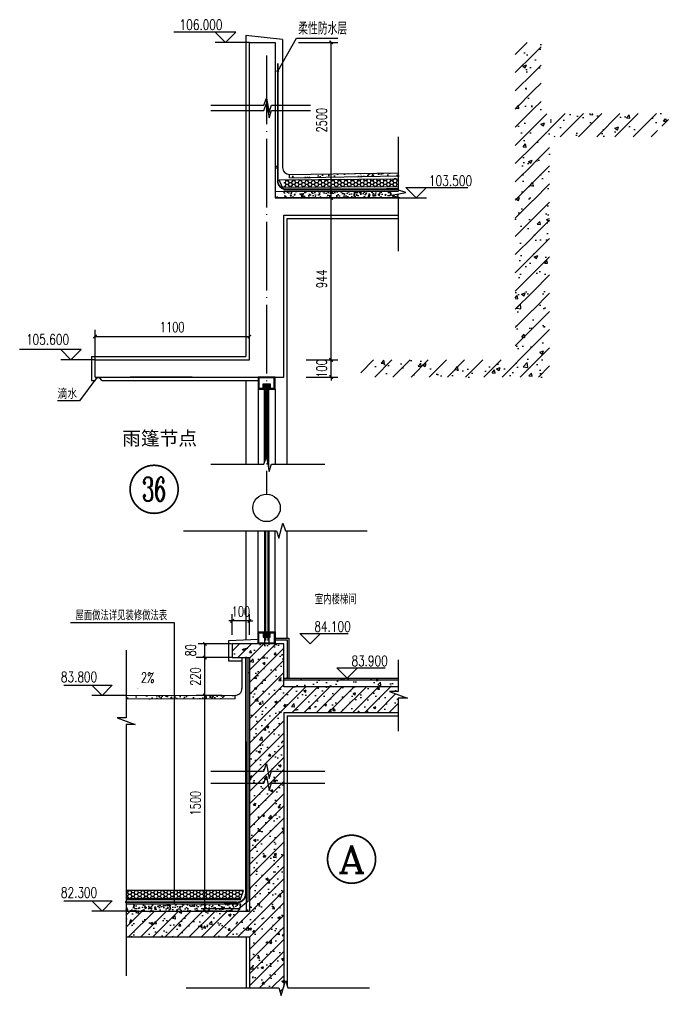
# Model space of a CAD drawing. Extents: x 1980812 to 2578970, y -669191 to 284498.
# Drawn here: x 2082098 to 2085927, y -518282 to -512595 of the extents above; entities that cross this region are included whole.
import ezdxf
from ezdxf.enums import TextEntityAlignment as Align

# ---------------------------------------------------------------- set-up
doc = ezdxf.new("R2010")
doc.units = 0
doc.header["$LTSCALE"] = 1000
doc.header["$MEASUREMENT"] = 0
for name, pattern in [('CONTINOUS', [0]), ('DASH', [0.35, 0.25, -0.1]), ('DOTE', [2.42, 2, -0.2, 0.02, -0.2])]:
    doc.linetypes.add(name, pattern=pattern)
for name, color, linetype in [('0-WALL', 7, 'Continuous'), ('0-填充(节点)', 181, 'Continuous'), ('0-节点(单玻铝板石材)', 31, 'Continuous'), ('0-节点填充', 200, 'Continuous'), ('AXIS', 3, 'Continuous'), ('BH', 191, 'Continuous'), ('DIM_ELEV', 3, 'Continuous'), ('DIM_IDEN', 3, 'Continuous'), ('DIM_LEAD', 3, 'Continuous'), ('DIM_SYMB', 3, 'Continuous'), ('dote', 1, 'DOTE'), ('PUB_DIM', 3, 'Continuous'), ('PUB_TEXT', 7, 'Continuous'), ('TEXT', 7, 'Continuous'), ('WALL', 4, 'Continuous'), ('WINDOW', 2, 'Continuous'), ('保温板', 20, 'Continuous'), ('玻璃雨蓬', 150, 'Continuous'), ('节点填充', 251, 'Continuous'), ('防水卷材', 6, 'DASH'), ('面层', 31, 'Continuous')]:
    doc.layers.add(name, color=color, linetype=linetype)
doc.styles.add('_HZTXT', font='TXT', dxfattribs={"width": 0.7, "bigfont": 'HZTXT'})
doc.styles.add('_TCH_DIM', font='SIMPLEX', dxfattribs={"bigfont": 'GBCBIG'})
doc.styles.add('_TCH_DIM_T3', font='SIMPLEX', dxfattribs={"width": 0.705882, "bigfont": 'GBCBIG'})
doc.styles.add('_TCH_LABEL', font='COMPLEX', dxfattribs={"bigfont": 'GBCBIG'})
doc.styles.add('COMP', font='COMPLEX.shx', dxfattribs={"bigfont": 'hztxt'})
doc.styles.add('DIM_FONT_T3', font='SIMPLEX', dxfattribs={"width": 0.705882, "bigfont": 'GBCBIG'})
doc.styles.add('FSJ-SHX', font='txtw.shx', dxfattribs={"width": 0.75, "bigfont": 'hztxtw.shx'})
doc.styles.add('HZTXT', font='simhei.ttf')
doc.styles.add('HZTXTW', font='txtw.shx', dxfattribs={"width": 0.6, "bigfont": 'hztxtw.shx'})
doc.dimstyles.new('_TCH_ARCH&&20', dxfattribs={"dimtxt": 59.5, "dimasz": 20, "dimexe": 40, "dimexo": 4, "dimgap": 25.25, "dimtad": 1, "dimdec": 0, "dimzin": 0, "dimdsep": 46, "dimtxsty": '_TCH_DIM_T3', "dimblk": 'ARCHTICK', "dimcen": 0.09, "dimclrt": 7, "dimazin": 2, "dimtfac": 1, "dimtdec": 0, "dimtix": 1, "dimtmove": 2, "dimatfit": 3, "dimfxl": 1, "dimtolj": 1, "dimtzin": 0, "dimarcsym": 0})
doc.dimstyles.new('_TCH_ARCH&&20$TCH&&100', dxfattribs={"dimtxt": 59.5, "dimasz": 20, "dimexe": 50, "dimexo": 60, "dimgap": 25.25, "dimtad": 1, "dimdec": 0, "dimzin": 0, "dimdsep": 46, "dimtxsty": 'DIM_FONT_T3', "dimblk": 'ARCHTICK', "dimcen": 0.09, "dimclrt": 7, "dimazin": 2, "dimtfac": 1, "dimtdec": 0, "dimtix": 1, "dimtmove": 2, "dimatfit": 3, "dimfxl": 1, "dimtolj": 1, "dimtzin": 0, "dimarcsym": 0})
pattern_1 = [(50, (-713216.475, -1213640.494), (71.7260183, -6.2752135), [7.5, -82.5]), (355, (-713216.475, -1213640.494), (-13.8751334, 75.2192134), [6, -66]), (100.4514, (-713210.5, -1213641.02), (57.8509382, 68.9439542), [6.374019, -70.1142112]), (46.1842, (-713216.475, -1213620.49), (106.7241049, -16.5519014), [11.25, -123.75]), (96.6356, (-713207.58, -1213621.87), (93.4662706, 97.411787), [9.561029, -105.1713]), (351.1842, (-713216.47, -1213620.49), (93.4661945, 97.41186), [9, -99]), (21, (-713206.475, -1213625.494), (59.6907052, -40.2618891), [7.5, -82.5]), (326, (-713206.475, -1213625.494), (24.3315332, 72.5150045), [6, -66]), (71.4514, (-713201.5, -1213628.85), (84.0222629, 32.2530497), [6.374019, -70.1142112]), (37.5, (-713216.475, -1213640.494), (1.21598553, 33.28938538), [0, -65.2, 0, -67, 0, -66.25]), (7.5, (-713216.475, -1213640.494), (26.30695374, 39.4411712), [0, -38.2, 0, -63.7, 0, -25.25]), (327.5, (-713238.775, -1213640.494), (53.38224362, -2.25548717), [0, -25, 0, -78, 0, -103.5]), (317.5, (-713248.775, -1213640.494), (58.3186169, 10.0104982), [0, -32.5, 0, -51.8, 0, -73.5])]

# ---------------------------------------------------------------- blocks, each defined once
blk = doc.blocks.new('_INDEX1')
at = {"const_width": 0.035}
blk.add_lwpolyline([(-0.5, 0, 1), (0.5, 0, 1)], format="xyb", close=True, dxfattribs=at)
at = {"style": 'COMP', "width": 2.333333}
blk.add_attdef('1', text='', height=0.5, dxfattribs=at).set_placement((-0.25, -0.25), (0.25, -0.25), align=Align.FIT)
blk = doc.blocks.new('_ArchTick')
at = {"color": 0, "linetype": 'ByBlock', "const_width": 0.4}
blk.add_lwpolyline([(-0.5, -0.5), (0.5, 0.5)], dxfattribs=at)
blk = doc.blocks.new('*D2814')
at = {"layer": 'Defpoints', "color": 0, "transparency": 16777216}
for p in [(2083764.2, -513634.8), (2083914.2, -513634.8), (2083764.2, -514578.8)]:
    blk.add_point(p, dxfattribs=at)
at = {"layer": 'PUB_DIM', "color": 0, "lineweight": -2, "transparency": 16777216}
for p, q in [((2083768.2, -513634.8), (2083954.2, -513634.8)), ((2083914.2, -514578.8), (2083914.2, -513634.8)), ((2083768.2, -514578.8), (2083954.2, -514578.8))]:
    blk.add_line(p, q, dxfattribs=at)
at = {"layer": 'PUB_DIM', "color": 0, "lineweight": -2, "transparency": 16777216, "xscale": 20, "yscale": 20, "zscale": 20}
for p, rotation in [((2083914.2, -513634.8), 90), ((2083914.2, -514578.8), 270)]:
    blk.add_blockref('_ArchTick', p, dxfattribs=dict(at, rotation=rotation))
at = {"layer": 'PUB_DIM', "color": 7, "transparency": 16777216, "insert": (2083859.2, -514106.8), "char_height": 59.5, "attachment_point": 5, "rotation": 90, "style": '_TCH_DIM_T3'}
blk.add_mtext('\\A1;944', dxfattribs=at)
blk = doc.blocks.new('*D2815')
at = {"layer": 'Defpoints', "color": 0, "transparency": 16777216}
for p in [(2083764.2, -514578.8), (2083914.2, -514578.8), (2083764.2, -514678.8)]:
    blk.add_point(p, dxfattribs=at)
at = {"layer": 'PUB_DIM', "color": 0, "lineweight": -2, "transparency": 16777216}
for p, q in [((2083768.2, -514578.8), (2083954.2, -514578.8)), ((2083914.2, -514578.8), (2083914.2, -514558.8)), ((2083914.2, -514678.8), (2083914.2, -514578.8)), ((2083768.2, -514678.8), (2083954.2, -514678.8)), ((2083914.2, -514678.8), (2083914.2, -514698.8))]:
    blk.add_line(p, q, dxfattribs=at)
at = {"layer": 'PUB_DIM', "color": 0, "lineweight": -2, "transparency": 16777216, "xscale": 20, "yscale": 20, "zscale": 20}
for p, rotation in [((2083914.2, -514578.8), 270), ((2083914.2, -514678.8), 90)]:
    blk.add_blockref('_ArchTick', p, dxfattribs=dict(at, rotation=rotation))
at = {"layer": 'PUB_DIM', "color": 7, "transparency": 16777216, "insert": (2083859.2, -514628.8), "char_height": 59.5, "attachment_point": 5, "rotation": 90, "style": '_TCH_DIM_T3'}
blk.add_mtext('\\A1;100', dxfattribs=at)
blk = doc.blocks.new('*D2816')
at = {"layer": 'Defpoints', "color": 0, "transparency": 16777216}
for p in [(2083438, -514442.6), (2082538, -514578.8), (2083438, -514578.8)]:
    blk.add_point(p, dxfattribs=at)
at = {"layer": 'PUB_DIM', "color": 0, "lineweight": -2, "transparency": 16777216}
for p, q in [((2082538, -514574.8), (2082538, -514402.6)), ((2083438, -514574.8), (2083438, -514402.6)), ((2082538, -514442.6), (2083438, -514442.6))]:
    blk.add_line(p, q, dxfattribs=at)
at = {"layer": 'PUB_DIM', "color": 0, "lineweight": -2, "transparency": 16777216, "xscale": 20, "yscale": 20, "zscale": 20, "rotation": 180}
blk.add_blockref('_ArchTick', (2082538, -514442.6), dxfattribs=at)
at = {"layer": 'PUB_DIM', "color": 0, "lineweight": -2, "transparency": 16777216, "xscale": 20, "yscale": 20, "zscale": 20}
blk.add_blockref('_ArchTick', (2083438, -514442.6), dxfattribs=at)
at = {"layer": 'PUB_DIM', "color": 7, "transparency": 16777216, "insert": (2082988, -514387.6), "char_height": 59.5, "attachment_point": 5, "style": '_TCH_DIM_T3'}
blk.add_mtext('\\A1;1100', dxfattribs=at)
blk = doc.blocks.new('*D2817')
at = {"layer": 'Defpoints', "color": 0, "transparency": 16777216}
for p in [(2083720.7, -512728.6), (2083914.2, -512728.6), (2083720.7, -513634.8)]:
    blk.add_point(p, dxfattribs=at)
at = {"layer": 'PUB_DIM', "color": 0, "lineweight": -2, "transparency": 16777216}
for p, q in [((2083724.7, -512728.6), (2083954.2, -512728.6)), ((2083914.2, -513634.8), (2083914.2, -512728.6)), ((2083724.7, -513634.8), (2083954.2, -513634.8))]:
    blk.add_line(p, q, dxfattribs=at)
at = {"layer": 'PUB_DIM', "color": 0, "lineweight": -2, "transparency": 16777216, "xscale": 20, "yscale": 20, "zscale": 20}
for p, rotation in [((2083914.2, -512728.6), 90), ((2083914.2, -513634.8), 270)]:
    blk.add_blockref('_ArchTick', p, dxfattribs=dict(at, rotation=rotation))
at = {"layer": 'PUB_DIM', "color": 7, "transparency": 16777216, "insert": (2083859.2, -513181.7), "char_height": 59.5, "attachment_point": 5, "rotation": 90, "style": '_TCH_DIM_T3'}
blk.add_mtext('\\A1;2500', dxfattribs=at)
blk = doc.blocks.new('*D2810')
at = {"layer": 'Defpoints', "color": 0, "transparency": 16777216}
for p in [(2083178.4, -516233.5), (2083338.1, -516233.5), (2083338.1, -516313.5)]:
    blk.add_point(p, dxfattribs=at)
at = {"layer": 'PUB_DIM', "color": 0, "lineweight": -2, "transparency": 16777216}
for p, q in [((2083334.1, -516233.5), (2083138.4, -516233.5)), ((2083178.4, -516313.5), (2083178.4, -516233.5)), ((2083334.1, -516313.5), (2083138.4, -516313.5))]:
    blk.add_line(p, q, dxfattribs=at)
at = {"layer": 'PUB_DIM', "color": 0, "lineweight": -2, "transparency": 16777216, "xscale": 20, "yscale": 20, "zscale": 20}
for p, rotation in [((2083178.4, -516233.5), 89.99475519582037), ((2083178.4, -516313.5), 269.9947551958204)]:
    blk.add_blockref('_ArchTick', p, dxfattribs=dict(at, rotation=rotation))
at = {"layer": 'PUB_DIM', "color": 7, "transparency": 16777216, "insert": (2083095.6, -516270.7), "char_height": 59.5, "attachment_point": 5, "rotation": 89.9948, "style": '_TCH_DIM_T3'}
blk.add_mtext('\\A1;80', dxfattribs=at)
blk = doc.blocks.new('*D2811')
at = {"layer": 'Defpoints', "color": 0, "transparency": 16777216}
for p in [(2083338.1, -516099.4), (2083338.1, -516185.3), (2083438.1, -516185.4)]:
    blk.add_point(p, dxfattribs=at)
at = {"layer": 'PUB_DIM', "color": 0, "lineweight": -2, "transparency": 16777216}
for p, q in [((2083338.1, -516181.3), (2083338.1, -516059.4)), ((2083438.1, -516181.4), (2083438.1, -516059.4)), ((2083338.1, -516099.4), (2083318.1, -516099.4)), ((2083438.1, -516099.4), (2083338.1, -516099.4)), ((2083438.1, -516099.4), (2083458.1, -516099.4))]:
    blk.add_line(p, q, dxfattribs=at)
at = {"layer": 'PUB_DIM', "color": 0, "lineweight": -2, "transparency": 16777216, "xscale": 20, "yscale": 20, "zscale": 20}
for p, rotation in [((2083338.1, -516099.4), 359.9925074209257), ((2083438.1, -516099.4), 179.9925074209257)]:
    blk.add_blockref('_ArchTick', p, dxfattribs=dict(at, rotation=rotation))
at = {"layer": 'PUB_DIM', "color": 7, "transparency": 16777216, "insert": (2083388.1, -516044.4), "char_height": 59.5, "attachment_point": 5, "rotation": 359.9925, "style": '_TCH_DIM_T3'}
blk.add_mtext('\\A1;100', dxfattribs=at)
blk = doc.blocks.new('*D2812')
at = {"layer": 'Defpoints', "color": 0, "transparency": 16777216}
for p in [(2083178.5, -516533.5), (2083338.1, -516533.5), (2083338.1, -517790)]:
    blk.add_point(p, dxfattribs=at)
at = {"layer": 'PUB_DIM', "color": 0, "lineweight": -2, "transparency": 16777216}
for p, q in [((2083278.1, -516533.5), (2083128.5, -516533.5)), ((2083178.4, -517790), (2083178.5, -516533.5)), ((2083278.1, -517790), (2083128.4, -517790))]:
    blk.add_line(p, q, dxfattribs=at)
at = {"layer": 'PUB_DIM', "color": 0, "lineweight": -2, "transparency": 16777216, "xscale": 20, "yscale": 20, "zscale": 20}
for p, rotation in [((2083178.5, -516533.5), 89.99850807985423), ((2083178.4, -517790), 269.9985080798542)]:
    blk.add_blockref('_ArchTick', p, dxfattribs=dict(at, rotation=rotation))
at = {"layer": 'PUB_DIM', "color": 7, "transparency": 16777216, "insert": (2083123.4, -517161.7), "char_height": 59.5, "attachment_point": 5, "rotation": 89.9985, "style": 'DIM_FONT_T3'}
blk.add_mtext('\\A1;1500', dxfattribs=at)
blk = doc.blocks.new('*D2813')
at = {"layer": 'Defpoints', "color": 0, "transparency": 16777216}
for p in [(2083178.5, -516313.5), (2083338.1, -516313.5), (2083338.1, -516533.5)]:
    blk.add_point(p, dxfattribs=at)
at = {"layer": 'PUB_DIM', "color": 0, "lineweight": -2, "transparency": 16777216}
for p, q in [((2083278.1, -516313.5), (2083128.5, -516313.5)), ((2083178.5, -516533.5), (2083178.5, -516313.5)), ((2083278.1, -516533.5), (2083128.5, -516533.5))]:
    blk.add_line(p, q, dxfattribs=at)
at = {"layer": 'PUB_DIM', "color": 0, "lineweight": -2, "transparency": 16777216, "xscale": 20, "yscale": 20, "zscale": 20}
for p, rotation in [((2083178.5, -516313.5), 89.99850807982345), ((2083178.5, -516533.5), 269.9985080798235)]:
    blk.add_blockref('_ArchTick', p, dxfattribs=dict(at, rotation=rotation))
at = {"layer": 'PUB_DIM', "color": 7, "transparency": 16777216, "insert": (2083123.5, -516423.5), "char_height": 59.5, "attachment_point": 5, "rotation": 89.9985, "style": 'DIM_FONT_T3'}
blk.add_mtext('\\A1;220', dxfattribs=at)

msp = doc.modelspace()

# ---------------------------------------------------------------- hatches: boundary and pattern name
at = {"layer": '0-填充(节点)'}
h = msp.add_hatch(dxfattribs=at)
h.set_pattern_fill('钢筋混凝土', color=256, scale=20)
h.set_pattern_definition([(45, (-653923.69, -526933.165), (-35.35533905, 35.3553391), []), (50, (-653923.69, -526933.16), (143.4520365, -12.550427), [15, -165]), (355, (-653923.69, -526933.16), (-27.750267, 150.438427), [12, -132]), (100.4514, (-653911.73, -526934.21), (115.7018764, 137.8879084), [12.748038, -140.2284224]), (46.1842, (-653923.69, -526893.16), (213.44821, -33.103803), [22.5, -247.5]), (96.6356, (-653905.9, -526895.92), (186.932541, 194.823574), [19.122058, -210.3426]), (351.1842, (-653923.69, -526893.16), (186.932389, 194.82372), [18, -198]), (21, (-653903.69, -526903.16), (119.3814104, -80.523778), [15, -165]), (326, (-653903.69, -526903.16), (48.6630664, 145.030009), [12, -132]), (71.4514, (-653893.74, -526909.87), (168.044526, 64.506099), [12.748038, -140.2284224]), (37.5, (-653923.69, -526933.165), (2.4319711, 66.5787708), [0, -130.4, 0, -134, 0, -132.5]), (7.5, (-653923.69, -526933.165), (52.6139075, 78.8823424), [0, -76.4, 0, -127.4, 0, -50.5]), (327.5, (-653968.29, -526933.165), (106.7644872, -4.5109744), [0, -50, 0, -156, 0, -207]), (317.5, (-653988.29, -526933.16), (116.637234, 20.0209964), [0, -65, 0, -103.6, 0, -147])])
h.paths.add_polyline_path([(2084305.3, -516550.6), (2084359.2, -516550.6), (2084254.1, -516511.4), (2084305.3, -516511.4), (2084305.3, -516483.5), (2083638, -516483.5), (2083638, -516233.5), (2083338.1, -516233.5), (2083338.1, -516313.5), (2083438.1, -516313.5), (2083438.1, -517790), (2082718.8, -517790), (2082718.8, -517940), (2083438.1, -517940), (2083438.1, -518238.1), (2083609.4, -518238.1), (2083623.4, -518282.1), (2083637.9, -518228.8), (2083637.9, -516633.5), (2084305.3, -516633.5)])
at = {"layer": '0-节点填充'}
h = msp.add_hatch(dxfattribs=at)
h.set_pattern_fill('混凝土', color=256, scale=20, style=0)
h.set_pattern_definition([(50, (2049869.74, -589077.94), (143.45204, -12.55043), [15, -165]), (355, (2049869.74, -589077.94), (-27.75027, 150.43843), [12, -132]), (100.4514, (2049881.7, -589078.99), (115.70188, 137.8879), [12.74804, -140.22842]), (46.1842, (2049869.74, -589037.94), (213.4482, -33.1038), [22.5, -247.5]), (96.6356, (2049887.53, -589040.7), (186.93254, 194.8236), [19.12206, -210.3426]), (351.1842, (2049869.74, -589037.94), (186.9324, 194.8237), [18, -198]), (21, (2049889.74, -589047.94), (119.38141, -80.52378), [15, -165]), (326, (2049889.74, -589047.94), (48.66307, 145.03), [12, -132]), (71.4514, (2049899.69, -589054.65), (168.04453, 64.5061), [12.74804, -140.22842]), (37.5, (2049869.74, -589077.94), (2.43197, 66.57877), [0, -130.4, 0, -134, 0, -132.5]), (7.5, (2049869.74, -589077.94), (52.61391, 78.88234), [0, -76.4, 0, -127.4, 0, -50.5]), (327.5, (2049825.14, -589077.94), (106.764487, -4.510974), [0, -50, 0, -156, 0, -207]), (317.5, (2049805.14, -589077.94), (116.63723, 20.021), [0, -65, 0, -103.6, 0, -147])])
h.paths.add_polyline_path([(2083638, -516436), (2084305.3, -516436), (2084305.3, -516483.5), (2083638, -516483.5)])
at = {"layer": 'BH'}
h = msp.add_hatch(dxfattribs=at)
h.set_pattern_fill('钢筋混凝土', color=256, scale=30, style=0)
h.set_pattern_definition([(45, (1962914.47, -513532.14), (-53.03301, 53.03301), []), (50, (1962914.47, -513532.14), (215.17805, -18.82564), [22.5, -247.5]), (355, (1962914.47, -513532.14), (-41.6254, 225.65764), [18, -198]), (100.4514, (1962932.4, -513533.7), (173.5528, 206.83186), [19.12206, -210.34263]), (46.1842, (1962914.47, -513472.14), (320.1723, -49.6557), [33.75, -371.25]), (96.6356, (1962941.15, -513476.28), (280.3988, 292.2354), [28.6831, -315.5139]), (351.1842, (1962914.47, -513472.14), (280.3986, 292.2356), [27, -297]), (21, (1962944.47, -513487.14), (179.07212, -120.78567), [22.5, -247.5]), (326, (1962944.47, -513487.14), (72.9946, 217.545), [18, -198]), (71.4514, (1962959.4, -513497.2), (252.0668, 96.75915), [19.12206, -210.34263]), (37.5, (1962914.47, -513532.14), (3.647957, 99.868156), [0, -195.6, 0, -201, 0, -198.75]), (7.5, (1962914.47, -513532.14), (78.92086, 118.32351), [0, -114.6, 0, -191.1, 0, -75.75]), (327.5, (1962847.57, -513532.14), (160.14673, -6.76646), [0, -75, 0, -234, 0, -310.5]), (317.5, (1962817.57, -513532.14), (174.95585, 30.0315), [0, -97.5, 0, -155.4, 0, -220.5])])
h.paths.add_polyline_path([(2085187.5, -513278.8), (2085856.7, -513278.8), (2085856.7, -513254.3), (2085786.3, -513231.9), (2085927.1, -513193.5), (2085856.7, -513171.1), (2085856.7, -513142.1), (2085137.5, -513144.2), (2085137.5, -512728.6), (2085110.9, -512728.6), (2085093.5, -512728.6), (2085088.2, -514678.8), (2085137.5, -514678.8), (2085187.5, -514678.8)])
h.paths.add_polyline_path([(2085047.7, -512728.6), (2085020.9, -512728.6), (2085004, -512728.6), (2084987.5, -512728.6), (2084987.5, -514578.8), (2084087.5, -514578.8), (2084087.5, -514678.8), (2085087.5, -514678.8), (2085093.5, -512728.6), (2085073.7, -512728.6)])
h = msp.add_hatch(dxfattribs=at)
h.set_pattern_fill('混凝土', color=256, scale=10, style=0)
h.set_pattern_definition(pattern_1)
h.paths.add_polyline_path([(2084307.2, -513507), (2084307.2, -513487.9), (2083681.9, -513498), (2083681.9, -513517.1)])
h = msp.add_hatch(dxfattribs=at)
h.set_pattern_fill('混凝土', color=256, scale=10, style=0)
h.set_pattern_definition(pattern_1)
h.paths.add_polyline_path([(2084307.2, -513634.8), (2084307.2, -513598.1), (2083598, -513600.2), (2083598, -513634.8)])
h = msp.add_hatch(dxfattribs=at)
h.set_pattern_fill('混凝土', color=256, scale=10, style=0)
h.set_pattern_definition([(50, (-706771.165, -1210563.44), (71.7260183, -6.2752135), [7.5, -82.5]), (355, (-706771.165, -1210563.44), (-13.8751334, 75.2192134), [6, -66]), (100.4514, (-706765.19, -1210563.964), (57.8509382, 68.9439542), [6.374019, -70.1142112]), (46.1842, (-706771.165, -1210543.44), (106.7241049, -16.5519014), [11.25, -123.75]), (96.6356, (-706762.27, -1210544.82), (93.4662706, 97.411787), [9.561029, -105.1713]), (351.1842, (-706771.17, -1210543.44), (93.4661945, 97.41186), [9, -99]), (21, (-706761.165, -1210548.44), (59.6907052, -40.2618891), [7.5, -82.5]), (326, (-706761.165, -1210548.44), (24.3315332, 72.5150045), [6, -66]), (71.4514, (-706756.19, -1210551.8), (84.0222629, 32.2530497), [6.374019, -70.1142112]), (37.5, (-706771.165, -1210563.442), (1.21598553, 33.28938538), [0, -65.2, 0, -67, 0, -66.25]), (7.5, (-706771.165, -1210563.44), (26.30695374, 39.4411712), [0, -38.2, 0, -63.7, 0, -25.25]), (327.5, (-706793.465, -1210563.442), (53.38224362, -2.25548717), [0, -25, 0, -78, 0, -103.5]), (317.5, (-706803.465, -1210563.44), (58.3186169, 10.0104982), [0, -32.5, 0, -51.8, 0, -73.5])])
h.paths.add_polyline_path([(2084307.2, -513634.8), (2084307.2, -513594.8), (2083638, -513594.8), (2083638, -513634.8)])
h.paths.add_polyline_path([(2083935.2, -513663.9), (2083935.2, -513575.7), (2084025.2, -513575.7), (2084025.2, -513663.9)], flags=9)
h = msp.add_hatch(dxfattribs=at)
h.set_pattern_fill('混凝土', color=256, scale=10, style=0)
h.set_pattern_definition([(50, (1962529.135, -514298.95), (71.726018, -6.275214), [7.5, -82.5]), (355, (1962529.135, -514298.95), (-13.875133, 75.219213), [6, -66]), (100.4514, (1962535.11, -514299.475), (57.85094, 68.943954), [6.37402, -70.11421]), (46.1842, (1962529.135, -514278.95), (106.724105, -16.5519), [11.25, -123.75]), (96.6356, (1962538.03, -514280.33), (93.46627, 97.41179), [9.56103, -105.1713]), (351.1842, (1962529.13, -514278.95), (93.46619, 97.41186), [9, -99]), (21, (1962539.135, -514283.95), (59.690705, -40.26189), [7.5, -82.5]), (326, (1962539.135, -514283.95), (24.331533, 72.515005), [6, -66]), (71.4514, (1962544.11, -514287.31), (84.022263, 32.25305), [6.37402, -70.11421]), (37.5, (1962529.135, -514298.952), (1.2159855, 33.2893854), [0, -65.2, 0, -67, 0, -66.25]), (7.5, (1962529.135, -514298.952), (26.306954, 39.441171), [0, -38.2, 0, -63.7, 0, -25.25]), (327.5, (1962506.835, -514298.952), (53.3822436, -2.255487), [0, -25, 0, -78, 0, -103.5]), (317.5, (1962496.835, -514298.95), (58.318617, 10.010498), [0, -32.5, 0, -51.8, 0, -73.5])])
h.paths.add_polyline_path([(2083002.2, -516553.7), (2083002.2, -516534.6), (2082718.8, -516535.5), (2082718.8, -516554.6)])
h.paths.add_polyline_path([(2083002.2, -516534.6), (2083002.2, -516553.7), (2083354.2, -516552.6), (2083354.2, -516533.5)])
h = msp.add_hatch(dxfattribs=at)
h.set_pattern_fill('混凝土', color=256, scale=10, style=0)
h.set_pattern_definition([(130, (4873797.224, -1214718.64), (-71.7260183, -6.2752135), [7.5, -82.5]), (185, (4873797.224, -1214718.64), (13.8751334, 75.2192134), [6, -66]), (79.5486, (4873791.25, -1214719.165), (-57.8509382, 68.9439542), [6.374019, -70.1142112]), (133.8158, (4873797.22, -1214698.64), (-106.724105, -16.5519014), [11.25, -123.75]), (83.3644, (4873788.33, -1214700.02), (-93.4662705, 97.411787), [9.561029, -105.1713]), (188.8158, (4873797.22, -1214698.64), (-93.4661945, 97.41186), [9, -99]), (159, (4873787.224, -1214703.64), (-59.6907052, -40.261889), [7.5, -82.5]), (214, (4873787.224, -1214703.64), (-24.3315332, 72.5150045), [6, -66]), (108.5486, (4873782.25, -1214707), (-84.0222629, 32.2530497), [6.374019, -70.1142112]), (142.5, (4873797.224, -1214718.642), (-1.21598553, 33.28938538), [0, -65.2, 0, -67, 0, -66.25]), (172.5, (4873797.224, -1214718.642), (-26.30695374, 39.4411712), [0, -38.2, 0, -63.7, 0, -25.25]), (212.5, (4873819.524, -1214718.642), (-53.38224362, -2.25548717), [0, -25, 0, -78, 0, -103.5]), (222.5, (4873829.524, -1214718.64), (-58.3186169, 10.01049824), [0, -32.5, 0, -51.8, 0, -73.5])])
h.paths.add_polyline_path([(2082718.8, -517790), (2082718.8, -517750), (2083388.1, -517750), (2083388.1, -517790)])
h.paths.add_polyline_path([(2083090.9, -517819.1), (2083090.9, -517730.9), (2083000.9, -517730.9), (2083000.9, -517819.1)], flags=9)
h = msp.add_hatch(dxfattribs=at)
h.set_pattern_fill('混凝土', color=256, scale=10, style=0)
h.set_pattern_definition([(130, (4880242.534, -1217795.695), (-71.7260183, -6.2752135), [7.5, -82.5]), (185, (4880242.53, -1217795.695), (13.8751334, 75.2192134), [6, -66]), (79.5486, (4880236.556, -1217796.22), (-57.8509382, 68.9439542), [6.374019, -70.1142112]), (133.8158, (4880242.53, -1217775.695), (-106.724105, -16.5519014), [11.25, -123.75]), (83.3644, (4880233.64, -1217777.07), (-93.4662705, 97.411787), [9.561029, -105.1713]), (188.8158, (4880242.53, -1217775.7), (-93.4661945, 97.41186), [9, -99]), (159, (4880232.534, -1217780.695), (-59.6907052, -40.261889), [7.5, -82.5]), (214, (4880232.53, -1217780.695), (-24.3315332, 72.5150045), [6, -66]), (108.5486, (4880227.56, -1217784.05), (-84.0222629, 32.2530497), [6.374019, -70.1142112]), (142.5, (4880242.534, -1217795.695), (-1.21598553, 33.28938538), [0, -65.2, 0, -67, 0, -66.25]), (172.5, (4880242.534, -1217795.695), (-26.30695374, 39.4411712), [0, -38.2, 0, -63.7, 0, -25.25]), (212.5, (4880264.834, -1217795.695), (-53.38224362, -2.25548717), [0, -25, 0, -78, 0, -103.5]), (222.5, (4880274.834, -1217795.695), (-58.3186169, 10.01049824), [0, -32.5, 0, -51.8, 0, -73.5])])
h.paths.add_polyline_path([(2082718.8, -517790), (2082718.8, -517753.3), (2083428.1, -517755.4), (2083428.1, -517790)])
at = {"layer": 'WINDOW'}
h = msp.add_hatch(dxfattribs=at)
h.set_pattern_fill('ANSI37', color=256, scale=2, style=0)
h.set_pattern_definition([(315, (2264074.692, -555540.3822), (-2.24506403, -2.24506403), []), (225, (2264074.692, -555540.3822), (-2.24506403, 2.24506403), [])])
h.paths.add_polyline_path([(2083531.5, -514748.8), (2083544.5, -514748.8), (2083544.5, -514723.8), (2083531.5, -514723.8)])
h = msp.add_hatch(dxfattribs=at)
h.set_pattern_fill('ANSI37', color=256, scale=2, style=0)
h.set_pattern_definition([(45, (2264074.7902, -475371.923), (-2.24506403, 2.24506403), []), (135, (2264074.7902, -475371.923), (-2.24506403, -2.24506403), [])])
h.paths.add_polyline_path([(2083531.6, -516163.5), (2083544.6, -516163.5), (2083544.6, -516188.5), (2083531.6, -516188.5)])
at = {"layer": '保温板'}
h = msp.add_hatch(dxfattribs=at)
h.set_pattern_fill('HONEY', color=256, scale=8, style=0)
h.set_pattern_definition([(180, (2301920.6, -976495.909), (-19.05, 10.99852), [12.7, -25.4]), (60, (2301920.6, -976495.909), (19.04999772, 10.99852394), [12.7, -25.4]), (120, (2301920.6, -976495.909), (-2.28e-06, 21.99704394), [-25.4, 12.7])])
h.paths.add_polyline_path([(2084307.2, -513571), (2084307.2, -513523.9), (2083653, -513528.9), (2083653, -513529.2), (2083638, -513529.2), (2083638, -513567.9), (2083640.9, -513574.3)])
h = msp.add_hatch(dxfattribs=at)
h.set_pattern_fill('HONEY', color=256, scale=8, style=0)
h.set_pattern_definition([(360, (1962529.135, -515404.735), (19.05, 10.99852), [12.7, -25.4]), (120, (1962529.135, -515404.735), (-19.0499977, 10.9985239), [12.7, -25.4]), (60, (1962529.135, -515404.735), (2.3e-06, 21.9970439), [-25.4, 12.7])])
h.paths.add_polyline_path([(2082718.8, -517669.4), (2082718.8, -517714.8), (2083002.2, -517714.8), (2083002.2, -517669.4)])
h.paths.add_polyline_path([(2083388.1, -517714.8), (2083404, -517669.4), (2083002.2, -517669.4), (2083002.2, -517714.8)])

# ---------------------------------------------------------------- linework, layer by layer
at = {"color": 3, "linetype": 'Continuous'}
for points in [[(2082718.8, -516269.5), (2082718.8, -516664.8), (2082667.6, -516664.8), (2082772.8, -516704), (2082718.8, -516704), (2082718.8, -518167.5)], [(2084305.3, -516325.9), (2084305.3, -516511.4), (2084254.1, -516511.4), (2084359.2, -516550.6), (2084305.3, -516550.6), (2084305.3, -516742.7)]]:
    msp.add_lwpolyline(points, dxfattribs=at)
at = {"layer": '0-WALL'}
for p, q in [((2083428.9, -516313.5), (2083428.9, -517733.6)), ((2083377, -517776.3), (2083157.7, -517776.3)), ((2083428.9, -517733.6), (2083377, -517776.3))]:
    msp.add_line(p, q, dxfattribs=at)
at = {"layer": '0-节点(单玻铝板石材)'}
for p, q in [((2083418.1, -516208.5), (2083418.1, -515574.3)), ((2083658.1, -516199.9), (2083658.1, -515574.3)), ((2083588.1, -516200.6), (2083668.1, -516199.8)), ((2083588.1, -516210.7), (2083658.1, -516209.9)), ((2083658.1, -516209.9), (2083658, -516433.5)), ((2083668.1, -516199.8), (2083668, -516433.5)), ((2083394.2, -516313.5), (2083394.2, -516493.5)), ((2083638, -516433.5), (2084305.3, -516433.5)), ((2083638, -516443.5), (2084305.3, -516443.5)), ((2083354.2, -516533.5), (2082718.8, -516535.5)), ((2083354.2, -516552.6), (2082718.8, -516554.6)), ((2083354.2, -516552.6), (2083354.2, -516533.5)), ((2083657.9, -516653.5), (2083657.9, -518227.1)), ((2083657.9, -516653.5), (2084305.3, -516653.5)), ((2083418.1, -516803.5), (2083418.1, -517790)), ((2083388.1, -517725), (2082718.8, -517725)), ((2083388.1, -517750), (2082718.8, -517750)), ((2083418.1, -517940), (2083418.1, -518238.1))]:
    msp.add_line(p, q, dxfattribs=at)
msp.add_lwpolyline([(2083394.2, -516333.5), (2083318.1, -516333.5), (2083318.1, -516213.5), (2083488.1, -516205)], dxfattribs=at)
msp.add_arc((2083354.2, -516493.5), 40, 269.0766, 360, dxfattribs=at)
at = {"layer": 'AXIS'}
msp.add_circle((2083538, -515441), 80, dxfattribs=at)
at = {"layer": 'DIM_ELEV'}
for p, q in [((2083358, -512668.6), (2082998, -512668.6)), ((2083298, -512728.6), (2083238, -512668.6)), ((2083298, -512728.6), (2083358, -512668.6)), ((2083438, -512728.6), (2083238, -512728.6)), ((2084410.1, -513634.8), (2084350.1, -513574.8)), ((2084350.1, -513574.8), (2084710.1, -513574.8)), ((2084410.1, -513634.8), (2084470.1, -513574.8)), ((2083948.3, -513584.8), (2083908.3, -513584.8)), ((2083938, -513584.8), (2084143.3, -513584.8)), ((2084270.1, -513634.8), (2084470.1, -513634.8)), ((2082458, -514518.8), (2082098, -514518.8)), ((2082398, -514578.8), (2082338, -514518.8)), ((2082398, -514578.8), (2082458, -514518.8)), ((2082538, -514578.8), (2082338, -514578.8)), ((2082653.1, -514678.8), (2083093.4, -514678.8)), ((2082653.1, -514678.8), (2083093.4, -514678.8)), ((2083104.3, -514678.8), (2082742.7, -514678.8))]:
    msp.add_line(p, q, dxfattribs=at)
at = {"layer": 'DIM_IDEN', "const_width": 10}
msp.add_lwpolyline([(2084173.4, -517488.1, 1), (2083893.4, -517488.1, 1)], format="xyb", close=True, dxfattribs=at)
at = {"layer": 'DIM_LEAD'}
for p, q in [((2082542.7, -514689.7), (2082447.2, -514817.9)), ((2082447.2, -514817.9), (2082319.2, -514817.9))]:
    msp.add_line(p, q, dxfattribs=at)
msp.add_lwpolyline([(2083002.2, -517748.2), (2083002.2, -516111.3), (2082395.1, -516111.3)], dxfattribs=at)
at = {"layer": 'DIM_SYMB'}
for points in [[(2083212.3, -513094.8), (2083522.6, -513094.8), (2083537.9, -513052.8), (2083552.7, -513136.8), (2083567.6, -513094.8), (2083793.5, -513094.8)], [(2083212.3, -513126.3), (2083522.6, -513126.3), (2083537.9, -513084.3), (2083552.7, -513168.3), (2083567.6, -513126.3), (2083793.5, -513126.3)], [(2084307.2, -513944.3), (2084307.2, -513633.9), (2084265.2, -513618.6), (2084349.2, -513603.8), (2084307.2, -513588.9), (2084307.2, -513278.5)], [(2083212.3, -515186.3), (2083522.6, -515186.3), (2083537.9, -515144.3), (2083552.7, -515228.3), (2083567.6, -515186.3), (2083878, -515186.3)], [(2083212.3, -516974.8), (2083522.6, -516974.8), (2083537.9, -516932.8), (2083552.7, -517016.8), (2083567.6, -516974.8), (2083878, -516974.8)], [(2083212.3, -517045.3), (2083522.6, -517045.3), (2083537.9, -517003.3), (2083552.7, -517087.3), (2083567.6, -517045.3), (2083878, -517045.3)]]:
    msp.add_lwpolyline(points, dxfattribs=at)
at = {"layer": 'dote', "ltscale": 0.2}
msp.add_line((2083538, -512805.7), (2083538, -515361), dxfattribs=at)
at = {"layer": 'PUB_DIM', "linetype": 'CONTINOUS'}
for p, q in [((2083603.4, -512895.9), (2083711.6, -512703.1)), ((2083711.6, -512703.1), (2083953.7, -512703.1))]:
    msp.add_line(p, q, dxfattribs=at)
at = {"layer": 'PUB_DIM'}
for p, q in [((2083791.5, -516233.5), (2083731.5, -516173.5)), ((2083731.5, -516173.5), (2084013.2, -516173.5)), ((2083791.5, -516233.5), (2083851.5, -516173.5)), ((2084007.6, -516433.5), (2083947.6, -516373.5)), ((2083947.6, -516373.5), (2084229.3, -516373.5)), ((2084007.6, -516433.5), (2084067.6, -516373.5)), ((2082718.8, -516533.5), (2082518.8, -516533.5)), ((2082718.8, -517790), (2082518.8, -517790))]:
    msp.add_line(p, q, dxfattribs=at)
at = {"layer": 'PUB_DIM', "linetype": 'CONTINOUS', "const_width": 8}
msp.add_lwpolyline([(2083601.5, -512899.4, 1), (2083605.4, -512892.4, 1)], format="xyb", close=True, dxfattribs=at)
at = {"layer": 'PUB_DIM'}
for points in [[(2083419.4, -516194.4, 0, 0, 0), (2083356.7, -516195.8, 16, 0, 0), (2083296.7, -516196, 0, 0, 0)], [(2082907.9, -516483.4, 0, 0, 0), (2082845.5, -516489.9, 16, 0, 0), (2082785.7, -516495, 0, 0, 0)]]:
    msp.add_lwpolyline(points, format="xyseb", dxfattribs=at)
for points in [[(2082357.1, -516473.5), (2082638.8, -516473.5), (2082578.8, -516533.5), (2082518.8, -516473.5)], [(2082357.1, -517730), (2082638.8, -517730), (2082578.8, -517790), (2082518.8, -517730)]]:
    msp.add_lwpolyline(points, dxfattribs=at)
at = {"layer": 'WALL'}
for p, q in [((2083438, -513584.8), (2083438, -512728.6)), ((2083438, -512728.6), (2083588, -512728.6)), ((2083588, -512728.6), (2083588, -513634.8)), ((2083438, -514578.8), (2083438, -513584.8)), ((2083588, -513634.8), (2084307.2, -513634.8)), ((2083588, -513634.8), (2084307.2, -513634.8)), ((2084314.7, -513634.8), (2083588, -513634.8)), ((2083638, -513734.8), (2084307.2, -513734.8)), ((2083638, -514678.8), (2083638, -513734.8)), ((2082538, -514578.8), (2083438, -514578.8)), ((2082538, -514678.8), (2082538, -514578.8)), ((2082538, -514678.8), (2083638, -514678.8)), ((2083338.1, -516233.5), (2083338.1, -516313.5)), ((2083338.1, -516313.5), (2083438.1, -516313.5)), ((2083438.1, -516313.5), (2083438.1, -517790)), ((2083637.9, -516633.5), (2083637.9, -518228.8)), ((2083637.9, -516633.5), (2084305.3, -516633.5)), ((2082718.8, -517790), (2083438.1, -517790)), ((2082718.8, -517940), (2083438.1, -517940)), ((2083438.1, -517940), (2083438.1, -518238.1))]:
    msp.add_line(p, q, dxfattribs=at)
msp.add_lwpolyline([(2084305.3, -516483.5), (2083638, -516483.5), (2083638, -516233.5), (2083338.1, -516233.5)], dxfattribs=at)
at = {"layer": 'WINDOW'}
for p, q in [((2083488, -514748.8), (2083488, -515186.3)), ((2083525.5, -515178.5), (2083525.5, -514723.8)), ((2083531.5, -515162), (2083531.5, -514723.8)), ((2083544.5, -515181.6), (2083544.5, -514723.8)), ((2083550.5, -515215.6), (2083550.5, -514723.8)), ((2083588, -514748.8), (2083588, -515186.3)), ((2083488.1, -516213.5), (2083488.1, -515574.3)), ((2083525.6, -515574.3), (2083525.6, -516238.5)), ((2083531.6, -515574.3), (2083531.6, -516213.5)), ((2083544.6, -515574.3), (2083544.6, -516213.5)), ((2083550.6, -515574.3), (2083550.6, -516238.5)), ((2083588.1, -516213.5), (2083588.1, -515574.3))]:
    msp.add_line(p, q, dxfattribs=at)
at = {"layer": 'WINDOW', "ltscale": 20}
for p, q in [((2083550.5, -514723.8), (2083525.5, -514723.8)), ((2083531.5, -514748.8), (2083544.5, -514748.8)), ((2083550.6, -516188.5), (2083525.6, -516188.5)), ((2083531.6, -516163.5), (2083544.6, -516163.5))]:
    msp.add_line(p, q, dxfattribs=at)
at = {"layer": 'WINDOW', "color": 3, "ltscale": 20}
for points in [[(2083553, -514723.8), (2083553, -514748.8), (2083588, -514748.8), (2083588, -514678.8), (2083488, -514678.8), (2083488, -514748.8), (2083523, -514748.8), (2083523, -514723.8), (2083553, -514723.8)], [(2083553.1, -516188.5), (2083553.1, -516163.5), (2083588.1, -516163.5), (2083588.1, -516233.5), (2083488.1, -516233.5), (2083488.1, -516163.5), (2083523.1, -516163.5), (2083523.1, -516188.5), (2083553.1, -516188.5)]]:
    msp.add_lwpolyline(points, dxfattribs=at)
for points in [[(2083558, -514718.8), (2083558, -514743.8), (2083583, -514743.8), (2083583, -514683.8), (2083493, -514683.8), (2083493, -514743.8), (2083518, -514743.8), (2083518, -514718.8)], [(2083558.1, -516193.5), (2083558.1, -516168.5), (2083583.1, -516168.5), (2083583.1, -516228.5), (2083493.1, -516228.5), (2083493.1, -516168.5), (2083518.1, -516168.5), (2083518.1, -516193.5)]]:
    msp.add_lwpolyline(points, close=True, dxfattribs=at)
at = {"layer": 'WINDOW', "ltscale": 20}
for points in [[(2083531.5, -514748.8), (2083544.5, -514748.8), (2083544.5, -514723.8), (2083531.5, -514723.8)], [(2083531.6, -516163.5), (2083544.6, -516163.5), (2083544.6, -516188.5), (2083531.6, -516188.5)]]:
    msp.add_lwpolyline(points, close=True, dxfattribs=at)
at = {"layer": '保温板'}
for points in [[(2084307.2, -513571), (2083630.9, -513574.3), (2083630.9, -513574.3), (2083610.5, -513529.2), (2084307.2, -513523.9)], [(2082718.8, -517714.8), (2083388.1, -517714.8), (2083388.1, -517714.8), (2083404, -517669.4), (2082718.8, -517669.4)]]:
    msp.add_lwpolyline(points, dxfattribs=at)
at = {"layer": '玻璃雨蓬'}
for points in [[(2083054.7, -515574.3), (2083595.4, -515574.3), (2083609.4, -515618.3), (2083633.4, -515530.3), (2083647.4, -515574.3), (2084123.6, -515574.3)], [(2083068.7, -518238.1), (2083609.4, -518238.1), (2083623.4, -518282.1), (2083647.4, -518194.1), (2083661.4, -518238.1), (2084137.6, -518238.1)]]:
    msp.add_lwpolyline(points, dxfattribs=at)
at = {"layer": '节点填充'}
for p, q in [((2083598, -513454), (2083589.1, -513455.3)), ((2083589.2, -513455.2), (2083590.3, -513445.7)), ((2083596.7, -513459.4), (2083589.7, -513456.7)), ((2083591.8, -513462.6), (2083589.8, -513456.6)), ((2083598, -513454), (2083590.2, -513445.8)), ((2083596.7, -513459.4), (2083591.8, -513462.8))]:
    msp.add_line(p, q, dxfattribs=at)
at = {"layer": '防水卷材', "const_width": 10}
msp.add_lwpolyline([(2083603.5, -512850.8), (2083603, -513534.1, 0.453838), (2083658.5, -513584.1), (2084307.2, -513582.8)], format="xyb", dxfattribs=at)
at = {"layer": '防水卷材', "ltscale": 0.3, "const_width": 10}
msp.add_lwpolyline([(2083416.3, -516313.5), (2083416.3, -517689.3, -0.453838), (2083360.8, -517739.3), (2082712.1, -517738)], format="xyb", dxfattribs=at)
at = {"layer": '面层'}
for p, q in [((2083418, -512688.9), (2083418, -514559.5)), ((2083631.3, -512711.4), (2083418, -512688.9)), ((2083631.3, -512711.4), (2083631.3, -513458)), ((2083671.9, -513498), (2084307.2, -513487.9)), ((2083671.9, -513517.1), (2083671.9, -513498)), ((2083671.9, -513517.1), (2084307.2, -513507)), ((2083638, -513584.8), (2084307.2, -513584.8)), ((2083638, -513594.8), (2084307.2, -513594.8)), ((2083658, -513754.8), (2084307.2, -513754.8)), ((2083658, -514688.8), (2083658, -513754.8)), ((2082518, -514559.5), (2082518, -514698.8)), ((2082518, -514559.5), (2083418, -514559.5)), ((2082518, -514698.8), (2082537.2, -514698.8)), ((2082577.2, -514698.8), (2083488, -514698.8)), ((2083418, -514698.8), (2083418, -515186.3)), ((2083658, -515186.3), (2083658, -514688.8))]:
    msp.add_line(p, q, dxfattribs=at)
msp.add_lwpolyline([(2084307.2, -513598.1), (2083588, -513600.2)], dxfattribs=at)
for centre, radius, start, end in [((2083671.3, -513458), 40, 180, 270.9234), ((2082557.2, -514704.6), 20.8, 16.2602, 163.7398)]:
    msp.add_arc(centre, radius, start, end, dxfattribs=at)

# ---------------------------------------------------------------- block references
at = {"layer": 'PUB_TEXT'}
ref = msp.add_blockref('_INDEX1', (2082882.6, -515332.7), dxfattribs=dict(at, xscale=280, yscale=280, zscale=280))
ref.add_attrib('1', '36', dxfattribs={"layer": '0', "height": 140, "style": 'COMP', "width": 0.636364}).set_placement((2082812.6, -515402.7), (2082952.6, -515402.7), align=Align.FIT)

# ---------------------------------------------------------------- texts
at = {"layer": 'PUB_TEXT', "linetype": 'CONTINOUS', "style": '_TCH_DIM'}
msp.add_text('柔性防水层', height=71.49, dxfattribs=at).set_placement((2083722.1, -512683.1))
at = {"layer": 'PUB_TEXT', "style": 'HZTXT'}
msp.add_text('雨篷节点', height=80, dxfattribs=at).set_placement((2082696.5, -515075.6))
at = {"layer": 'PUB_TEXT', "style": '_TCH_DIM', "width": 0.705882}
msp.add_text('2%%%', height=59.5, rotation=359.0368, dxfattribs=at).set_placement((2082805, -516458.9))
at = {"layer": 'PUB_TEXT', "style": '_TCH_LABEL', "width": 1.166667}
msp.add_text('A', height=158.4, rotation=360, dxfattribs=at).set_placement((2083954.2, -517567.3), (2084112.6, -517567.3), align=Align.FIT)
at = {"layer": 'TEXT'}
for s, style, width, p in [('106.000', 'FSJ-SHX', 0.75, (2083030.6, -512655.3)), ('103.500', 'FSJ-SHX', 0.75, (2084484.6, -513564.5)), ('105.600', 'FSJ-SHX', 0.75, (2082136.1, -514489)), ('滴水', '_HZTXT', 0.7, (2082320.3, -514805.9))]:
    msp.add_text(s, height=60, dxfattribs=dict(at, style=style, width=width)).set_placement(p)
for s, style, width, p in [('室内楼梯间', 'HZTXTW', 0.6, (2083819.6, -516002.6)), ('屋面做法详见装修做法表', 'HZTXTW', 0.6, (2082424.1, -516096.6)), ('84.100', 'FSJ-SHX', 0.75, (2083816.5, -516162.4)), ('83.900', 'FSJ-SHX', 0.75, (2084032.5, -516362.4)), ('83.800', 'FSJ-SHX', 0.75, (2082338.8, -516455.9)), ('82.300', 'FSJ-SHX', 0.75, (2082338.8, -517712.4))]:
    msp.add_text(s, height=60, rotation=360, dxfattribs=dict(at, style=style, width=width)).set_placement(p)

# ---------------------------------------------------------------- dimensions: what is measured, and where the dimension line sits
at = {"layer": 'PUB_DIM'}
for p1, p2, distance, text, dimstyle, picture, middle in [((2083720.7, -513634.8), (2083720.7, -512728.6), -193.4, '2500', '_TCH_ARCH&&20', '*D2817', (2083859.2, -513181.7)), ((2082538, -514578.8), (2083438, -514578.8), 136.2, '1100', '_TCH_ARCH&&20', '*D2816', (2082988, -514387.6)), ((2083338.1, -516533.5), (2083338.1, -516313.5), 159.6, '220', '_TCH_ARCH&&20$TCH&&100', '*D2813', (2083123.5, -516423.5)), ((2083338.1, -517790), (2083338.1, -516533.5), 159.6, '1500', '_TCH_ARCH&&20$TCH&&100', '*D2812', (2083123.4, -517161.7))]:
    dim = msp.add_aligned_dim(p1=p1, p2=p2, distance=distance, text=text, dimstyle=dimstyle, dxfattribs=at)
    dim.commit()
    dim.dimension.update_dxf_attribs({"geometry": picture, "text_midpoint": middle})
for p1, p2, distance, picture, middle in [((2083764.2, -514578.8), (2083764.2, -513634.8), -150, '*D2814', (2083859.2, -514106.8)), ((2083764.2, -514678.8), (2083764.2, -514578.8), -150, '*D2815', (2083859.2, -514628.8)), ((2083438.1, -516185.4), (2083338.1, -516185.3), -86, '*D2811', (2083388.1, -516044.4))]:
    dim = msp.add_aligned_dim(p1=p1, p2=p2, distance=distance, dimstyle='_TCH_ARCH&&20', dxfattribs=at)
    dim.commit()
    dim.dimension.update_dxf_attribs({"geometry": picture, "text_midpoint": middle})
dim = msp.add_linear_dim(base=(2083178.4, -516233.5), p1=(2083338.1, -516313.5), p2=(2083338.1, -516233.5), angle=89.9948, dimstyle='_TCH_ARCH&&20', dxfattribs=at)
dim.commit()
dim.dimension.update_dxf_attribs({"geometry": '*D2810', "text_midpoint": (2083095.6, -516270.7), "dimtype": 161})

doc.saveas('drawing.dxf')
